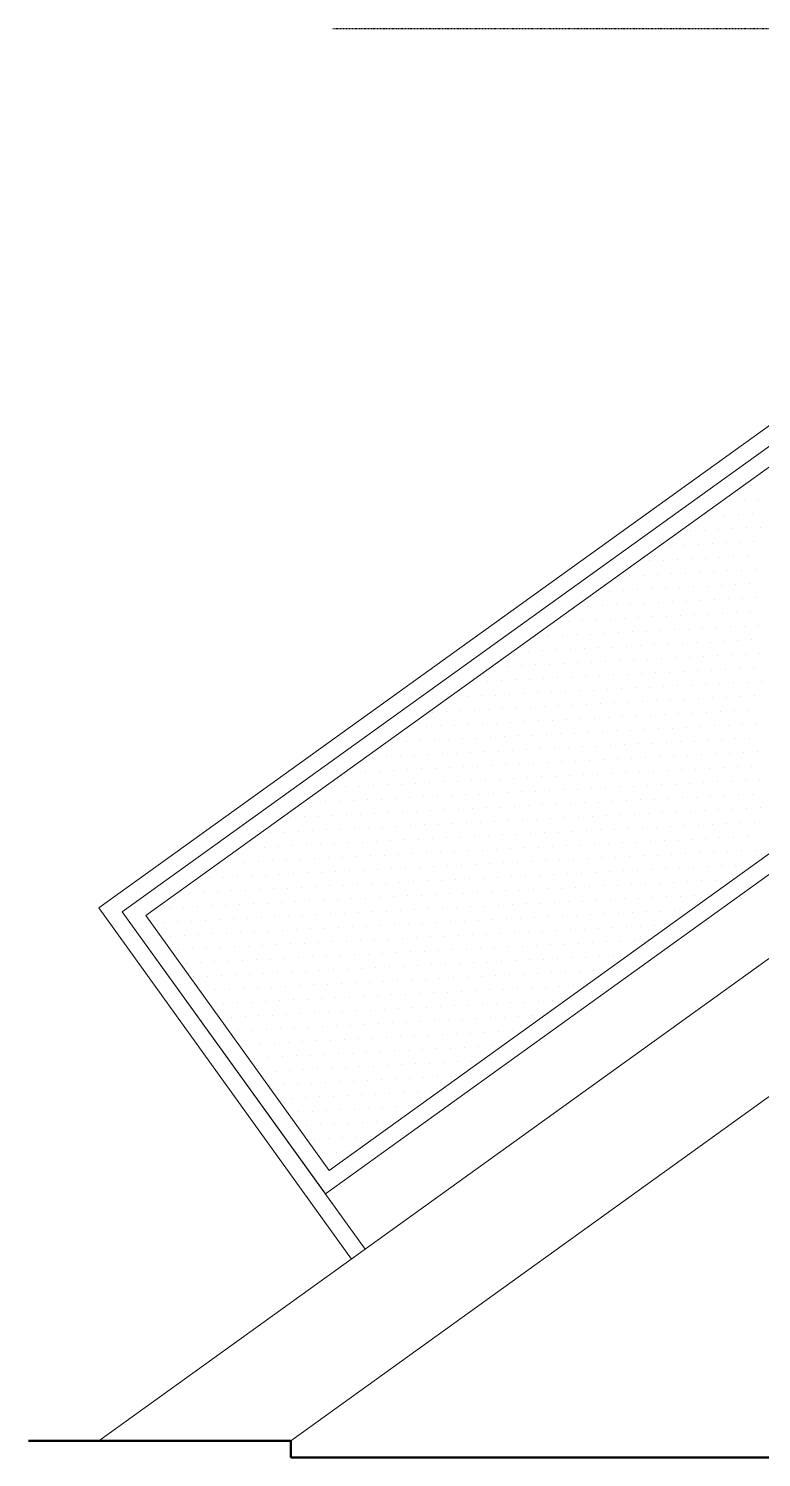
# Model space of a CAD drawing. Header units: centimetres. Extents: x -1487 to 7635, y -1892 to 2688.
# Drawn here: x 3900.7 to 4031.5, y 752 to 1006.9 of the extents above; entities that cross this region are included whole.
import ezdxf

# ---------------------------------------------------------------- set-up
doc = ezdxf.new("R2010")
doc.units = ezdxf.units.CM
doc.linetypes.add('ACAD_ISO10W100', pattern=[18, 12, -3, 0, -3])
for name, color, linetype, lineweight in [('AA - pareti sezionate', 7, 'Continuous', 50), ('AA pareti non sezionate', 2, 'Continuous', 25), ('AA- arredo', 8, 'Continuous', 18)]:
    doc.layers.add(name, color=color, linetype=linetype, lineweight=lineweight)

msp = doc.modelspace()

# ---------------------------------------------------------------- linework, layer by layer
at = {"layer": 'AA - pareti sezionate'}
for p, q in [((3947.489, 754.9256), (3900.7228, 754.9256)), ((3947.489, 754.9256), (3947.489, 751.9925)), ((3947.489, 751.9925), (4263.2603, 751.9925))]:
    msp.add_line(p, q, dxfattribs=at)
at = {"layer": 'AA pareti non sezionate', "linetype": 'ACAD_ISO10W100', "ltscale": 0.0009}
msp.add_line((3954.989, 1006.9256), (5170.7227, 1006.9256), dxfattribs=at)
at = {"layer": 'AA- arredo'}
for p, q in [((4263.2603, 1006.9256), (3913.2603, 754.9256)), ((4131.2623, 1006.9256), (3913.2603, 850.0278)), ((4136.398, 1006.9256), (3917.4477, 849.3453)), ((4263.2603, 982.2809), (3947.489, 754.9256)), ((4057.3349, 950.0232), (3917.4477, 849.3453)), ((4056.6524, 945.8358), (3921.6351, 848.6628)), ((3954.3474, 803.2106), (4089.3647, 900.3836)), ((3953.6649, 799.0232), (4093.5521, 899.7011)), ((3913.2603, 850.0278), (3958.347, 787.3819)), ((3917.4477, 849.3453), (3953.6649, 799.0232)), ((3917.4477, 849.3453), (3960.7819, 789.1344)), ((3921.6351, 848.6628), (3954.3474, 803.2106))]:
    msp.add_line(p, q, dxfattribs=at)
at = {"layer": 'AA- arredo', "linetype": 'Continuous'}
for p, q in [((4029.63, 925.3859), (4029.63, 925.3859)), ((4031.0056, 922.9527), (4031.0056, 922.9527)), ((4026.0121, 922.6983), (4026.0121, 922.6983)), ((4028.5089, 922.8255), (4028.5089, 922.8255)), ((4029.8845, 920.3924), (4029.8845, 920.3924)), ((4022.3942, 920.0107), (4022.3942, 920.0107)), ((4024.891, 920.1379), (4024.891, 920.1379)), ((4027.3877, 920.2651), (4027.3877, 920.2651)), ((4028.7633, 917.832), (4028.7633, 917.832)), ((4031.2601, 917.9592), (4031.2601, 917.9592)), ((4018.7763, 917.3231), (4018.7763, 917.3231)), ((4021.273, 917.4503), (4021.273, 917.4503)), ((4023.7698, 917.5775), (4023.7698, 917.5775)), ((4026.2666, 917.7048), (4026.2666, 917.7048)), ((4027.6422, 915.2716), (4027.6422, 915.2716)), ((4030.1389, 915.3988), (4030.1389, 915.3988)), ((4015.1583, 914.6355), (4015.1583, 914.6355)), ((4017.6551, 914.7627), (4017.6551, 914.7627)), ((4020.1519, 914.8899), (4020.1519, 914.8899)), ((4022.6486, 915.0172), (4022.6486, 915.0172)), ((4025.1454, 915.1444), (4025.1454, 915.1444)), ((4026.521, 912.7112), (4026.521, 912.7112)), ((4029.0178, 912.8385), (4029.0178, 912.8385)), ((4011.5404, 911.9479), (4011.5404, 911.9479)), ((4014.0372, 912.0751), (4014.0372, 912.0751)), ((4016.5339, 912.2024), (4016.5339, 912.2024)), ((4019.0307, 912.3296), (4019.0307, 912.3296)), ((4021.5275, 912.4568), (4021.5275, 912.4568)), ((4024.0242, 912.584), (4024.0242, 912.584)), ((4025.3998, 910.1509), (4025.3998, 910.1509)), ((4027.8966, 910.2781), (4027.8966, 910.2781)), ((4030.3934, 910.4053), (4030.3934, 910.4053)), ((4007.9225, 909.2603), (4007.9225, 909.2603)), ((4010.4193, 909.3875), (4010.4193, 909.3875)), ((4012.916, 909.5148), (4012.916, 909.5148)), ((4015.4128, 909.642), (4015.4128, 909.642)), ((4017.9096, 909.7692), (4017.9096, 909.7692)), ((4020.4063, 909.8964), (4020.4063, 909.8964)), ((4022.9031, 910.0236), (4022.9031, 910.0236)), ((4024.2787, 907.5905), (4024.2787, 907.5905)), ((4026.7754, 907.7177), (4026.7754, 907.7177)), ((4029.2722, 907.8449), (4029.2722, 907.8449)), ((4004.3046, 906.5727), (4004.3046, 906.5727)), ((4006.8013, 906.7), (4006.8013, 906.7)), ((4009.2981, 906.8272), (4009.2981, 906.8272)), ((4011.7949, 906.9544), (4011.7949, 906.9544)), ((4014.2916, 907.0816), (4014.2916, 907.0816)), ((4016.7884, 907.2088), (4016.7884, 907.2088)), ((4019.2852, 907.3361), (4019.2852, 907.3361)), ((4021.7819, 907.4633), (4021.7819, 907.4633)), ((4023.1575, 905.0301), (4023.1575, 905.0301)), ((4025.6543, 905.1573), (4025.6543, 905.1573)), ((4028.151, 905.2846), (4028.151, 905.2846)), ((4030.6478, 905.4118), (4030.6478, 905.4118)), ((3998.1899, 903.7579), (3998.1899, 903.7579)), ((4000.6867, 903.8851), (4000.6867, 903.8851)), ((4003.1834, 904.0124), (4003.1834, 904.0124)), ((4005.6802, 904.1396), (4005.6802, 904.1396)), ((4008.1769, 904.2668), (4008.1769, 904.2668)), ((4010.6737, 904.394), (4010.6737, 904.394)), ((4013.1705, 904.5212), (4013.1705, 904.5212)), ((4015.6672, 904.6485), (4015.6672, 904.6485)), ((4018.164, 904.7757), (4018.164, 904.7757)), ((4020.6608, 904.9029), (4020.6608, 904.9029)), ((4022.0364, 902.4698), (4022.0364, 902.4698)), ((4024.5331, 902.597), (4024.5331, 902.597)), ((4027.0299, 902.7242), (4027.0299, 902.7242)), ((4029.5266, 902.8514), (4029.5266, 902.8514)), ((3994.572, 901.0703), (3994.572, 901.0703)), ((3997.0687, 901.1975), (3997.0687, 901.1975)), ((3999.5655, 901.3248), (3999.5655, 901.3248)), ((4002.0623, 901.452), (4002.0623, 901.452)), ((4004.559, 901.5792), (4004.559, 901.5792)), ((4007.0558, 901.7064), (4007.0558, 901.7064)), ((4009.5525, 901.8336), (4009.5525, 901.8336)), ((4012.0493, 901.9609), (4012.0493, 901.9609)), ((4014.5461, 902.0881), (4014.5461, 902.0881)), ((4017.0428, 902.2153), (4017.0428, 902.2153)), ((4019.5396, 902.3425), (4019.5396, 902.3425)), ((4023.412, 900.0366), (4023.412, 900.0366)), ((4025.9087, 900.1638), (4025.9087, 900.1638)), ((4028.4055, 900.291), (4028.4055, 900.291)), ((4030.9022, 900.4183), (4030.9022, 900.4183)), ((3990.9541, 898.3827), (3990.9541, 898.3827)), ((3993.4508, 898.51), (3993.4508, 898.51)), ((3995.9476, 898.6372), (3995.9476, 898.6372)), ((3998.4443, 898.7644), (3998.4443, 898.7644)), ((4000.9411, 898.8916), (4000.9411, 898.8916)), ((4003.4379, 899.0188), (4003.4379, 899.0188)), ((4005.9346, 899.1461), (4005.9346, 899.1461)), ((4008.4314, 899.2733), (4008.4314, 899.2733)), ((4010.9282, 899.4005), (4010.9282, 899.4005)), ((4013.4249, 899.5277), (4013.4249, 899.5277)), ((4015.9217, 899.6549), (4015.9217, 899.6549)), ((4018.4184, 899.7822), (4018.4184, 899.7822)), ((4020.9152, 899.9094), (4020.9152, 899.9094)), ((4022.2908, 897.4762), (4022.2908, 897.4762)), ((4024.7876, 897.6035), (4024.7876, 897.6035)), ((4027.2843, 897.7307), (4027.2843, 897.7307)), ((4029.7811, 897.8579), (4029.7811, 897.8579)), ((3987.3361, 895.6951), (3987.3361, 895.6951)), ((3989.8329, 895.8224), (3989.8329, 895.8224)), ((3992.3297, 895.9496), (3992.3297, 895.9496)), ((3994.8264, 896.0768), (3994.8264, 896.0768)), ((3997.3232, 896.204), (3997.3232, 896.204)), ((3999.8199, 896.3312), (3999.8199, 896.3312)), ((4002.3167, 896.4585), (4002.3167, 896.4585)), ((4004.8135, 896.5857), (4004.8135, 896.5857)), ((4007.3102, 896.7129), (4007.3102, 896.7129)), ((4009.807, 896.8401), (4009.807, 896.8401)), ((4012.3038, 896.9673), (4012.3038, 896.9673)), ((4014.8005, 897.0946), (4014.8005, 897.0946)), ((4017.2973, 897.2218), (4017.2973, 897.2218)), ((4019.794, 897.349), (4019.794, 897.349)), ((4021.1696, 894.9159), (4021.1696, 894.9159)), ((4023.6664, 895.0431), (4023.6664, 895.0431)), ((4026.1632, 895.1703), (4026.1632, 895.1703)), ((4028.6599, 895.2975), (4028.6599, 895.2975)), ((4031.1567, 895.4247), (4031.1567, 895.4247)), ((3983.7182, 893.0076), (3983.7182, 893.0076)), ((3986.215, 893.1348), (3986.215, 893.1348)), ((3988.7117, 893.262), (3988.7117, 893.262)), ((3991.2085, 893.3892), (3991.2085, 893.3892)), ((3993.7053, 893.5164), (3993.7053, 893.5164)), ((3996.202, 893.6437), (3996.202, 893.6437)), ((3998.6988, 893.7709), (3998.6988, 893.7709)), ((4001.1955, 893.8981), (4001.1955, 893.8981)), ((4003.6923, 894.0253), (4003.6923, 894.0253)), ((4006.1891, 894.1525), (4006.1891, 894.1525)), ((4008.6858, 894.2798), (4008.6858, 894.2798)), ((4011.1826, 894.407), (4011.1826, 894.407)), ((4013.6794, 894.5342), (4013.6794, 894.5342)), ((4016.1761, 894.6614), (4016.1761, 894.6614)), ((4018.6729, 894.7886), (4018.6729, 894.7886)), ((4020.0485, 892.3555), (4020.0485, 892.3555)), ((4022.5452, 892.4827), (4022.5452, 892.4827)), ((4025.042, 892.6099), (4025.042, 892.6099)), ((4027.5388, 892.7372), (4027.5388, 892.7372)), ((4030.0355, 892.8644), (4030.0355, 892.8644)), ((3980.1003, 890.32), (3980.1003, 890.32)), ((3982.5971, 890.4472), (3982.5971, 890.4472)), ((3985.0938, 890.5744), (3985.0938, 890.5744)), ((3987.5906, 890.7016), (3987.5906, 890.7016)), ((3990.0873, 890.8288), (3990.0873, 890.8288)), ((3992.5841, 890.9561), (3992.5841, 890.9561)), ((3995.0809, 891.0833), (3995.0809, 891.0833)), ((3997.5776, 891.2105), (3997.5776, 891.2105)), ((4000.0744, 891.3377), (4000.0744, 891.3377)), ((4002.5711, 891.4649), (4002.5711, 891.4649)), ((4005.0679, 891.5922), (4005.0679, 891.5922)), ((4007.5647, 891.7194), (4007.5647, 891.7194)), ((4010.0614, 891.8466), (4010.0614, 891.8466)), ((4012.5582, 891.9738), (4012.5582, 891.9738)), ((4015.055, 892.101), (4015.055, 892.101)), ((4017.5517, 892.2283), (4017.5517, 892.2283)), ((4018.9273, 889.7951), (4018.9273, 889.7951)), ((4021.4241, 889.9223), (4021.4241, 889.9223)), ((4023.9208, 890.0496), (4023.9208, 890.0496)), ((4026.4176, 890.1768), (4026.4176, 890.1768)), ((4028.9144, 890.304), (4028.9144, 890.304)), ((4031.4111, 890.4312), (4031.4111, 890.4312)), ((3976.4824, 887.6324), (3976.4824, 887.6324)), ((3978.9791, 887.7596), (3978.9791, 887.7596)), ((3981.4759, 887.8868), (3981.4759, 887.8868)), ((3983.9727, 888.014), (3983.9727, 888.014)), ((3986.4694, 888.1412), (3986.4694, 888.1412)), ((3988.9662, 888.2685), (3988.9662, 888.2685)), ((3991.4629, 888.3957), (3991.4629, 888.3957)), ((3993.9597, 888.5229), (3993.9597, 888.5229)), ((3996.4565, 888.6501), (3996.4565, 888.6501)), ((3998.9532, 888.7774), (3998.9532, 888.7774)), ((4001.45, 888.9046), (4001.45, 888.9046)), ((4003.9468, 889.0318), (4003.9468, 889.0318)), ((4006.4435, 889.159), (4006.4435, 889.159)), ((4008.9403, 889.2862), (4008.9403, 889.2862)), ((4011.437, 889.4135), (4011.437, 889.4135)), ((4013.9338, 889.5407), (4013.9338, 889.5407)), ((4016.4306, 889.6679), (4016.4306, 889.6679)), ((4017.8062, 887.2347), (4017.8062, 887.2347)), ((4020.3029, 887.362), (4020.3029, 887.362)), ((4022.7997, 887.4892), (4022.7997, 887.4892)), ((4025.2964, 887.6164), (4025.2964, 887.6164)), ((4027.7932, 887.7436), (4027.7932, 887.7436)), ((4030.29, 887.8708), (4030.29, 887.8708)), ((3972.8645, 884.9448), (3972.8645, 884.9448)), ((3975.3612, 885.072), (3975.3612, 885.072)), ((3977.858, 885.1992), (3977.858, 885.1992)), ((3980.3547, 885.3264), (3980.3547, 885.3264)), ((3982.8515, 885.4537), (3982.8515, 885.4537)), ((3985.3483, 885.5809), (3985.3483, 885.5809)), ((3987.845, 885.7081), (3987.845, 885.7081)), ((3990.3418, 885.8353), (3990.3418, 885.8353)), ((3992.8385, 885.9625), (3992.8385, 885.9625)), ((3995.3353, 886.0898), (3995.3353, 886.0898)), ((3997.8321, 886.217), (3997.8321, 886.217)), ((4000.3288, 886.3442), (4000.3288, 886.3442)), ((4002.8256, 886.4714), (4002.8256, 886.4714)), ((4005.3224, 886.5986), (4005.3224, 886.5986)), ((4007.8191, 886.7259), (4007.8191, 886.7259)), ((4010.3159, 886.8531), (4010.3159, 886.8531)), ((4012.8126, 886.9803), (4012.8126, 886.9803)), ((4015.3094, 887.1075), (4015.3094, 887.1075)), ((4016.685, 884.6744), (4016.685, 884.6744)), ((4019.1818, 884.8016), (4019.1818, 884.8016)), ((4021.6785, 884.9288), (4021.6785, 884.9288)), ((4024.1753, 885.056), (4024.1753, 885.056)), ((4026.672, 885.1833), (4026.672, 885.1833)), ((4029.1688, 885.3105), (4029.1688, 885.3105)), ((3969.2465, 882.2572), (3969.2465, 882.2572)), ((3971.7433, 882.3844), (3971.7433, 882.3844)), ((3974.2401, 882.5116), (3974.2401, 882.5116)), ((3976.7368, 882.6388), (3976.7368, 882.6388)), ((3979.2336, 882.7661), (3979.2336, 882.7661)), ((3981.7303, 882.8933), (3981.7303, 882.8933)), ((3984.2271, 883.0205), (3984.2271, 883.0205)), ((3986.7239, 883.1477), (3986.7239, 883.1477)), ((3989.2206, 883.2749), (3989.2206, 883.2749)), ((3991.7174, 883.4022), (3991.7174, 883.4022)), ((3994.2141, 883.5294), (3994.2141, 883.5294)), ((3996.7109, 883.6566), (3996.7109, 883.6566)), ((3999.2077, 883.7838), (3999.2077, 883.7838)), ((4001.7044, 883.9111), (4001.7044, 883.9111)), ((4004.2012, 884.0383), (4004.2012, 884.0383)), ((4006.698, 884.1655), (4006.698, 884.1655)), ((4009.1947, 884.2927), (4009.1947, 884.2927)), ((4011.6915, 884.4199), (4011.6915, 884.4199)), ((4014.1882, 884.5472), (4014.1882, 884.5472)), ((4015.5638, 882.114), (4015.5638, 882.114)), ((4018.0606, 882.2412), (4018.0606, 882.2412)), ((4020.5574, 882.3684), (4020.5574, 882.3684)), ((4023.0541, 882.4957), (4023.0541, 882.4957)), ((4025.5509, 882.6229), (4025.5509, 882.6229)), ((4028.0476, 882.7501), (4028.0476, 882.7501)), ((4030.5444, 882.8773), (4030.5444, 882.8773)), ((3965.6286, 879.5696), (3965.6286, 879.5696)), ((3968.1254, 879.6968), (3968.1254, 879.6968)), ((3970.6221, 879.824), (3970.6221, 879.824)), ((3973.1189, 879.9513), (3973.1189, 879.9513)), ((3975.6157, 880.0785), (3975.6157, 880.0785)), ((3978.1124, 880.2057), (3978.1124, 880.2057)), ((3980.6092, 880.3329), (3980.6092, 880.3329)), ((3983.1059, 880.4601), (3983.1059, 880.4601)), ((3985.6027, 880.5874), (3985.6027, 880.5874)), ((3988.0995, 880.7146), (3988.0995, 880.7146)), ((3990.5962, 880.8418), (3990.5962, 880.8418)), ((3993.093, 880.969), (3993.093, 880.969)), ((3995.5897, 881.0962), (3995.5897, 881.0962)), ((3998.0865, 881.2235), (3998.0865, 881.2235)), ((4000.5833, 881.3507), (4000.5833, 881.3507)), ((4003.08, 881.4779), (4003.08, 881.4779)), ((4005.5768, 881.6051), (4005.5768, 881.6051)), ((4008.0736, 881.7323), (4008.0736, 881.7323)), ((4010.5703, 881.8596), (4010.5703, 881.8596)), ((4013.0671, 881.9868), (4013.0671, 881.9868)), ((4014.4427, 879.5536), (4014.4427, 879.5536)), ((4016.9394, 879.6809), (4016.9394, 879.6809)), ((4019.4362, 879.8081), (4019.4362, 879.8081)), ((4021.933, 879.9353), (4021.933, 879.9353)), ((4024.4297, 880.0625), (4024.4297, 880.0625)), ((4026.9265, 880.1897), (4026.9265, 880.1897)), ((4029.4232, 880.317), (4029.4232, 880.317)), ((3964.5075, 877.0092), (3964.5075, 877.0092)), ((3967.0042, 877.1364), (3967.0042, 877.1364)), ((3969.501, 877.2637), (3969.501, 877.2637)), ((3971.9977, 877.3909), (3971.9977, 877.3909)), ((3974.4945, 877.5181), (3974.4945, 877.5181)), ((3976.9913, 877.6453), (3976.9913, 877.6453)), ((3979.488, 877.7725), (3979.488, 877.7725)), ((3981.9848, 877.8998), (3981.9848, 877.8998)), ((3984.4815, 878.027), (3984.4815, 878.027)), ((3986.9783, 878.1542), (3986.9783, 878.1542)), ((3989.4751, 878.2814), (3989.4751, 878.2814)), ((3991.9718, 878.4086), (3991.9718, 878.4086)), ((3994.4686, 878.5359), (3994.4686, 878.5359)), ((3996.9654, 878.6631), (3996.9654, 878.6631)), ((3999.4621, 878.7903), (3999.4621, 878.7903)), ((4001.9589, 878.9175), (4001.9589, 878.9175)), ((4004.4556, 879.0448), (4004.4556, 879.0448)), ((4006.9524, 879.172), (4006.9524, 879.172)), ((4009.4492, 879.2992), (4009.4492, 879.2992)), ((4011.9459, 879.4264), (4011.9459, 879.4264)), ((4013.3215, 876.9933), (4013.3215, 876.9933)), ((4015.8183, 877.1205), (4015.8183, 877.1205)), ((4018.315, 877.2477), (4018.315, 877.2477)), ((4020.8118, 877.3749), (4020.8118, 877.3749)), ((4023.3086, 877.5021), (4023.3086, 877.5021)), ((4025.8053, 877.6294), (4025.8053, 877.6294)), ((4028.3021, 877.7566), (4028.3021, 877.7566)), ((4030.7988, 877.8838), (4030.7988, 877.8838)), ((3962.0107, 876.882), (3962.0107, 876.882)), ((3963.3863, 874.4488), (3963.3863, 874.4488)), ((3965.8831, 874.5761), (3965.8831, 874.5761)), ((3968.3798, 874.7033), (3968.3798, 874.7033)), ((3970.8766, 874.8305), (3970.8766, 874.8305)), ((3973.3733, 874.9577), (3973.3733, 874.9577)), ((3975.8701, 875.085), (3975.8701, 875.085)), ((3978.3669, 875.2122), (3978.3669, 875.2122)), ((3980.8636, 875.3394), (3980.8636, 875.3394)), ((3983.3604, 875.4666), (3983.3604, 875.4666)), ((3985.8571, 875.5938), (3985.8571, 875.5938)), ((3988.3539, 875.7211), (3988.3539, 875.7211)), ((3990.8507, 875.8483), (3990.8507, 875.8483)), ((3993.3474, 875.9755), (3993.3474, 875.9755)), ((3995.8442, 876.1027), (3995.8442, 876.1027)), ((3998.341, 876.2299), (3998.341, 876.2299)), ((4000.8377, 876.3572), (4000.8377, 876.3572)), ((4003.3345, 876.4844), (4003.3345, 876.4844)), ((4005.8312, 876.6116), (4005.8312, 876.6116)), ((4008.328, 876.7388), (4008.328, 876.7388)), ((4010.8248, 876.866), (4010.8248, 876.866)), ((4012.2004, 874.4329), (4012.2004, 874.4329)), ((4014.6971, 874.5601), (4014.6971, 874.5601)), ((4017.1939, 874.6873), (4017.1939, 874.6873)), ((4019.6906, 874.8146), (4019.6906, 874.8146)), ((4022.1874, 874.9418), (4022.1874, 874.9418)), ((4024.6842, 875.069), (4024.6842, 875.069)), ((4027.1809, 875.1962), (4027.1809, 875.1962)), ((4029.6777, 875.3234), (4029.6777, 875.3234)), ((3958.3928, 874.1944), (3958.3928, 874.1944)), ((3960.8895, 874.3216), (3960.8895, 874.3216)), ((3962.2651, 871.8885), (3962.2651, 871.8885)), ((3964.7619, 872.0157), (3964.7619, 872.0157)), ((3967.2587, 872.1429), (3967.2587, 872.1429)), ((3969.7554, 872.2701), (3969.7554, 872.2701)), ((3972.2522, 872.3974), (3972.2522, 872.3974)), ((3974.7489, 872.5246), (3974.7489, 872.5246)), ((3977.2457, 872.6518), (3977.2457, 872.6518)), ((3979.7425, 872.779), (3979.7425, 872.779)), ((3982.2392, 872.9062), (3982.2392, 872.9062)), ((3984.736, 873.0335), (3984.736, 873.0335)), ((3987.2327, 873.1607), (3987.2327, 873.1607)), ((3989.7295, 873.2879), (3989.7295, 873.2879)), ((3992.2263, 873.4151), (3992.2263, 873.4151)), ((3994.723, 873.5423), (3994.723, 873.5423)), ((3997.2198, 873.6696), (3997.2198, 873.6696)), ((3999.7166, 873.7968), (3999.7166, 873.7968)), ((4002.2133, 873.924), (4002.2133, 873.924)), ((4004.7101, 874.0512), (4004.7101, 874.0512)), ((4007.2068, 874.1784), (4007.2068, 874.1784)), ((4009.7036, 874.3057), (4009.7036, 874.3057)), ((4011.0792, 871.8725), (4011.0792, 871.8725)), ((4013.576, 871.9997), (4013.576, 871.9997)), ((4016.0727, 872.127), (4016.0727, 872.127)), ((4018.5695, 872.2542), (4018.5695, 872.2542)), ((4021.0662, 872.3814), (4021.0662, 872.3814)), ((4023.563, 872.5086), (4023.563, 872.5086)), ((4026.0598, 872.6358), (4026.0598, 872.6358)), ((4028.5565, 872.7631), (4028.5565, 872.7631)), ((4031.0533, 872.8903), (4031.0533, 872.8903)), ((3954.7749, 871.5068), (3954.7749, 871.5068)), ((3957.2716, 871.634), (3957.2716, 871.634)), ((3959.7684, 871.7613), (3959.7684, 871.7613)), ((3961.144, 869.3281), (3961.144, 869.3281)), ((3963.6407, 869.4553), (3963.6407, 869.4553)), ((3966.1375, 869.5825), (3966.1375, 869.5825)), ((3968.6343, 869.7098), (3968.6343, 869.7098)), ((3971.131, 869.837), (3971.131, 869.837)), ((3973.6278, 869.9642), (3973.6278, 869.9642)), ((3976.1245, 870.0914), (3976.1245, 870.0914)), ((3978.6213, 870.2187), (3978.6213, 870.2187)), ((3981.1181, 870.3459), (3981.1181, 870.3459)), ((3983.6148, 870.4731), (3983.6148, 870.4731)), ((3986.1116, 870.6003), (3986.1116, 870.6003)), ((3988.6083, 870.7275), (3988.6083, 870.7275)), ((3991.1051, 870.8548), (3991.1051, 870.8548)), ((3993.6019, 870.982), (3993.6019, 870.982)), ((3996.0986, 871.1092), (3996.0986, 871.1092)), ((3998.5954, 871.2364), (3998.5954, 871.2364)), ((4001.0922, 871.3636), (4001.0922, 871.3636)), ((4003.5889, 871.4909), (4003.5889, 871.4909)), ((4006.0857, 871.6181), (4006.0857, 871.6181)), ((4008.5824, 871.7453), (4008.5824, 871.7453)), ((4012.4548, 869.4394), (4012.4548, 869.4394)), ((4014.9516, 869.5666), (4014.9516, 869.5666)), ((4017.4483, 869.6938), (4017.4483, 869.6938)), ((4019.9451, 869.821), (4019.9451, 869.821)), ((4022.4418, 869.9483), (4022.4418, 869.9483)), ((4024.9386, 870.0755), (4024.9386, 870.0755)), ((4027.4354, 870.2027), (4027.4354, 870.2027)), ((4029.9321, 870.3299), (4029.9321, 870.3299)), ((3951.1569, 868.8192), (3951.1569, 868.8192)), ((3953.6537, 868.9464), (3953.6537, 868.9464)), ((3956.1505, 869.0737), (3956.1505, 869.0737)), ((3958.6472, 869.2009), (3958.6472, 869.2009)), ((3962.5196, 866.895), (3962.5196, 866.895)), ((3965.0163, 867.0222), (3965.0163, 867.0222)), ((3967.5131, 867.1494), (3967.5131, 867.1494)), ((3970.0099, 867.2766), (3970.0099, 867.2766)), ((3972.5066, 867.4038), (3972.5066, 867.4038)), ((3975.0034, 867.5311), (3975.0034, 867.5311)), ((3977.5001, 867.6583), (3977.5001, 867.6583)), ((3979.9969, 867.7855), (3979.9969, 867.7855)), ((3982.4937, 867.9127), (3982.4937, 867.9127)), ((3984.9904, 868.0399), (3984.9904, 868.0399)), ((3987.4872, 868.1672), (3987.4872, 868.1672)), ((3989.984, 868.2944), (3989.984, 868.2944)), ((3992.4807, 868.4216), (3992.4807, 868.4216)), ((3994.9775, 868.5488), (3994.9775, 868.5488)), ((3997.4742, 868.676), (3997.4742, 868.676)), ((3999.971, 868.8033), (3999.971, 868.8033)), ((4002.4678, 868.9305), (4002.4678, 868.9305)), ((4004.9645, 869.0577), (4004.9645, 869.0577)), ((4007.4613, 869.1849), (4007.4613, 869.1849)), ((4009.958, 869.3121), (4009.958, 869.3121)), ((4011.3336, 866.879), (4011.3336, 866.879)), ((4013.8304, 867.0062), (4013.8304, 867.0062)), ((4016.3272, 867.1334), (4016.3272, 867.1334)), ((4018.8239, 867.2607), (4018.8239, 867.2607)), ((4021.3207, 867.3879), (4021.3207, 867.3879)), ((4023.8174, 867.5151), (4023.8174, 867.5151)), ((4026.3142, 867.6423), (4026.3142, 867.6423)), ((4028.811, 867.7695), (4028.811, 867.7695)), ((4031.3077, 867.8968), (4031.3077, 867.8968)), ((3947.539, 866.1316), (3947.539, 866.1316)), ((3950.0358, 866.2589), (3950.0358, 866.2589)), ((3952.5325, 866.3861), (3952.5325, 866.3861)), ((3955.0293, 866.5133), (3955.0293, 866.5133)), ((3957.5261, 866.6405), (3957.5261, 866.6405)), ((3960.0228, 866.7677), (3960.0228, 866.7677)), ((3961.3984, 864.3346), (3961.3984, 864.3346)), ((3963.8952, 864.4618), (3963.8952, 864.4618)), ((3966.3919, 864.589), (3966.3919, 864.589)), ((3968.8887, 864.7162), (3968.8887, 864.7162)), ((3971.3855, 864.8435), (3971.3855, 864.8435)), ((3973.8822, 864.9707), (3973.8822, 864.9707)), ((3976.379, 865.0979), (3976.379, 865.0979)), ((3978.8757, 865.2251), (3978.8757, 865.2251)), ((3981.3725, 865.3523), (3981.3725, 865.3523)), ((3983.8693, 865.4796), (3983.8693, 865.4796)), ((3986.366, 865.6068), (3986.366, 865.6068)), ((3988.8628, 865.734), (3988.8628, 865.734)), ((3991.3596, 865.8612), (3991.3596, 865.8612)), ((3993.8563, 865.9885), (3993.8563, 865.9885)), ((3996.3531, 866.1157), (3996.3531, 866.1157)), ((3998.8498, 866.2429), (3998.8498, 866.2429)), ((4001.3466, 866.3701), (4001.3466, 866.3701)), ((4003.8434, 866.4973), (4003.8434, 866.4973)), ((4006.3401, 866.6246), (4006.3401, 866.6246)), ((4008.8369, 866.7518), (4008.8369, 866.7518)), ((4010.2125, 864.3186), (4010.2125, 864.3186)), ((4012.7092, 864.4458), (4012.7092, 864.4458)), ((4015.206, 864.5731), (4015.206, 864.5731)), ((4017.7028, 864.7003), (4017.7028, 864.7003)), ((4020.1995, 864.8275), (4020.1995, 864.8275)), ((4022.6963, 864.9547), (4022.6963, 864.9547)), ((4025.193, 865.082), (4025.193, 865.082)), ((4027.6898, 865.2092), (4027.6898, 865.2092)), ((4030.1866, 865.3364), (4030.1866, 865.3364)), ((3943.9211, 863.444), (3943.9211, 863.444)), ((3946.4179, 863.5713), (3946.4179, 863.5713)), ((3948.9146, 863.6985), (3948.9146, 863.6985)), ((3951.4114, 863.8257), (3951.4114, 863.8257)), ((3953.9081, 863.9529), (3953.9081, 863.9529)), ((3956.4049, 864.0801), (3956.4049, 864.0801)), ((3958.9017, 864.2074), (3958.9017, 864.2074)), ((3960.2773, 861.7742), (3960.2773, 861.7742)), ((3962.774, 861.9014), (3962.774, 861.9014)), ((3965.2708, 862.0287), (3965.2708, 862.0287)), ((3967.7675, 862.1559), (3967.7675, 862.1559)), ((3970.2643, 862.2831), (3970.2643, 862.2831)), ((3972.7611, 862.4103), (3972.7611, 862.4103)), ((3975.2578, 862.5375), (3975.2578, 862.5375)), ((3977.7546, 862.6648), (3977.7546, 862.6648)), ((3980.2513, 862.792), (3980.2513, 862.792)), ((3982.7481, 862.9192), (3982.7481, 862.9192)), ((3985.2449, 863.0464), (3985.2449, 863.0464)), ((3987.7416, 863.1736), (3987.7416, 863.1736)), ((3990.2384, 863.3009), (3990.2384, 863.3009)), ((3992.7352, 863.4281), (3992.7352, 863.4281)), ((3995.2319, 863.5553), (3995.2319, 863.5553)), ((3997.7287, 863.6825), (3997.7287, 863.6825)), ((4000.2254, 863.8097), (4000.2254, 863.8097)), ((4002.7222, 863.937), (4002.7222, 863.937)), ((4005.219, 864.0642), (4005.219, 864.0642)), ((4007.7157, 864.1914), (4007.7157, 864.1914)), ((4009.0913, 861.7583), (4009.0913, 861.7583)), ((4011.5881, 861.8855), (4011.5881, 861.8855)), ((4014.0848, 862.0127), (4014.0848, 862.0127)), ((4016.5816, 862.1399), (4016.5816, 862.1399)), ((4019.0784, 862.2671), (4019.0784, 862.2671)), ((4021.5751, 862.3944), (4021.5751, 862.3944)), ((4024.0719, 862.5216), (4024.0719, 862.5216)), ((4026.5686, 862.6488), (4026.5686, 862.6488)), ((4029.0654, 862.776), (4029.0654, 862.776)), ((3940.3032, 860.7564), (3940.3032, 860.7564)), ((3942.7999, 860.8837), (3942.7999, 860.8837)), ((3945.2967, 861.0109), (3945.2967, 861.0109)), ((3947.7935, 861.1381), (3947.7935, 861.1381)), ((3950.2902, 861.2653), (3950.2902, 861.2653)), ((3952.787, 861.3926), (3952.787, 861.3926)), ((3955.2837, 861.5198), (3955.2837, 861.5198)), ((3957.7805, 861.647), (3957.7805, 861.647)), ((3959.1561, 859.2138), (3959.1561, 859.2138)), ((3961.6529, 859.3411), (3961.6529, 859.3411)), ((3964.1496, 859.4683), (3964.1496, 859.4683)), ((3966.6464, 859.5955), (3966.6464, 859.5955)), ((3969.1431, 859.7227), (3969.1431, 859.7227)), ((3971.6399, 859.8499), (3971.6399, 859.8499)), ((3974.1367, 859.9772), (3974.1367, 859.9772)), ((3976.6334, 860.1044), (3976.6334, 860.1044)), ((3979.1302, 860.2316), (3979.1302, 860.2316)), ((3981.6269, 860.3588), (3981.6269, 860.3588)), ((3984.1237, 860.486), (3984.1237, 860.486)), ((3986.6205, 860.6133), (3986.6205, 860.6133)), ((3989.1172, 860.7405), (3989.1172, 860.7405)), ((3991.614, 860.8677), (3991.614, 860.8677)), ((3994.1108, 860.9949), (3994.1108, 860.9949)), ((3996.6075, 861.1222), (3996.6075, 861.1222)), ((3999.1043, 861.2494), (3999.1043, 861.2494)), ((4001.601, 861.3766), (4001.601, 861.3766)), ((4004.0978, 861.5038), (4004.0978, 861.5038)), ((4006.5946, 861.631), (4006.5946, 861.631)), ((4007.9702, 859.1979), (4007.9702, 859.1979)), ((4010.4669, 859.3251), (4010.4669, 859.3251)), ((4012.9637, 859.4523), (4012.9637, 859.4523)), ((4015.4604, 859.5795), (4015.4604, 859.5795)), ((4017.9572, 859.7068), (4017.9572, 859.7068)), ((4020.454, 859.834), (4020.454, 859.834)), ((4022.9507, 859.9612), (4022.9507, 859.9612)), ((4025.4475, 860.0884), (4025.4475, 860.0884)), ((4027.9442, 860.2156), (4027.9442, 860.2156)), ((4030.441, 860.3429), (4030.441, 860.3429)), ((3936.6853, 858.0689), (3936.6853, 858.0689)), ((3939.182, 858.1961), (3939.182, 858.1961)), ((3941.6788, 858.3233), (3941.6788, 858.3233)), ((3944.1755, 858.4505), (3944.1755, 858.4505)), ((3946.6723, 858.5777), (3946.6723, 858.5777)), ((3949.1691, 858.705), (3949.1691, 858.705)), ((3951.6658, 858.8322), (3951.6658, 858.8322)), ((3954.1626, 858.9594), (3954.1626, 858.9594)), ((3956.6593, 859.0866), (3956.6593, 859.0866)), ((3958.0349, 856.6535), (3958.0349, 856.6535)), ((3960.5317, 856.7807), (3960.5317, 856.7807)), ((3963.0285, 856.9079), (3963.0285, 856.9079)), ((3965.5252, 857.0351), (3965.5252, 857.0351)), ((3968.022, 857.1624), (3968.022, 857.1624)), ((3970.5187, 857.2896), (3970.5187, 857.2896)), ((3973.0155, 857.4168), (3973.0155, 857.4168)), ((3975.5123, 857.544), (3975.5123, 857.544)), ((3978.009, 857.6712), (3978.009, 857.6712)), ((3980.5058, 857.7985), (3980.5058, 857.7985)), ((3983.0026, 857.9257), (3983.0026, 857.9257)), ((3985.4993, 858.0529), (3985.4993, 858.0529)), ((3987.9961, 858.1801), (3987.9961, 858.1801)), ((3990.4928, 858.3073), (3990.4928, 858.3073)), ((3992.9896, 858.4346), (3992.9896, 858.4346)), ((3995.4864, 858.5618), (3995.4864, 858.5618)), ((3997.9831, 858.689), (3997.9831, 858.689)), ((4000.4799, 858.8162), (4000.4799, 858.8162)), ((4002.9766, 858.9434), (4002.9766, 858.9434)), ((4005.4734, 859.0707), (4005.4734, 859.0707)), ((4006.849, 856.6375), (4006.849, 856.6375)), ((4009.3458, 856.7647), (4009.3458, 856.7647)), ((4011.8425, 856.892), (4011.8425, 856.892)), ((4014.3393, 857.0192), (4014.3393, 857.0192)), ((4016.836, 857.1464), (4016.836, 857.1464)), ((4019.3328, 857.2736), (4019.3328, 857.2736)), ((4021.8296, 857.4008), (4021.8296, 857.4008)), ((4024.3263, 857.5281), (4024.3263, 857.5281)), ((4026.8231, 857.6553), (4026.8231, 857.6553)), ((4029.3198, 857.7825), (4029.3198, 857.7825)), ((3933.0673, 855.3813), (3933.0673, 855.3813)), ((3935.5641, 855.5085), (3935.5641, 855.5085)), ((3938.0609, 855.6357), (3938.0609, 855.6357)), ((3940.5576, 855.7629), (3940.5576, 855.7629)), ((3943.0544, 855.8901), (3943.0544, 855.8901)), ((3945.5511, 856.0174), (3945.5511, 856.0174)), ((3948.0479, 856.1446), (3948.0479, 856.1446)), ((3950.5447, 856.2718), (3950.5447, 856.2718)), ((3953.0414, 856.399), (3953.0414, 856.399)), ((3955.5382, 856.5263), (3955.5382, 856.5263)), ((3956.9138, 854.0931), (3956.9138, 854.0931)), ((3959.4105, 854.2203), (3959.4105, 854.2203)), ((3961.9073, 854.3475), (3961.9073, 854.3475)), ((3964.4041, 854.4748), (3964.4041, 854.4748)), ((3966.9008, 854.602), (3966.9008, 854.602)), ((3969.3976, 854.7292), (3969.3976, 854.7292)), ((3971.8943, 854.8564), (3971.8943, 854.8564)), ((3974.3911, 854.9836), (3974.3911, 854.9836)), ((3976.8879, 855.1109), (3976.8879, 855.1109)), ((3979.3846, 855.2381), (3979.3846, 855.2381)), ((3981.8814, 855.3653), (3981.8814, 855.3653)), ((3984.3782, 855.4925), (3984.3782, 855.4925)), ((3986.8749, 855.6197), (3986.8749, 855.6197)), ((3989.3717, 855.747), (3989.3717, 855.747)), ((3991.8684, 855.8742), (3991.8684, 855.8742)), ((3994.3652, 856.0014), (3994.3652, 856.0014)), ((3996.862, 856.1286), (3996.862, 856.1286)), ((3999.3587, 856.2559), (3999.3587, 856.2559)), ((4001.8555, 856.3831), (4001.8555, 856.3831)), ((4004.3522, 856.5103), (4004.3522, 856.5103)), ((4005.7278, 854.0771), (4005.7278, 854.0771)), ((4008.2246, 854.2044), (4008.2246, 854.2044)), ((4010.7214, 854.3316), (4010.7214, 854.3316)), ((4013.2181, 854.4588), (4013.2181, 854.4588)), ((4015.7149, 854.586), (4015.7149, 854.586)), ((4018.2116, 854.7132), (4018.2116, 854.7132)), ((4020.7084, 854.8405), (4020.7084, 854.8405)), ((4023.2052, 854.9677), (4023.2052, 854.9677)), ((4025.7019, 855.0949), (4025.7019, 855.0949)), ((3929.4494, 852.6937), (3929.4494, 852.6937)), ((3931.9462, 852.8209), (3931.9462, 852.8209)), ((3934.4429, 852.9481), (3934.4429, 852.9481)), ((3936.9397, 853.0753), (3936.9397, 853.0753)), ((3939.4365, 853.2026), (3939.4365, 853.2026)), ((3941.9332, 853.3298), (3941.9332, 853.3298)), ((3944.43, 853.457), (3944.43, 853.457)), ((3946.9267, 853.5842), (3946.9267, 853.5842)), ((3949.4235, 853.7114), (3949.4235, 853.7114)), ((3951.9203, 853.8387), (3951.9203, 853.8387)), ((3954.417, 853.9659), (3954.417, 853.9659)), ((3955.7926, 851.5327), (3955.7926, 851.5327)), ((3958.2894, 851.6599), (3958.2894, 851.6599)), ((3960.7861, 851.7872), (3960.7861, 851.7872)), ((3963.2829, 851.9144), (3963.2829, 851.9144)), ((3965.7797, 852.0416), (3965.7797, 852.0416)), ((3968.2764, 852.1688), (3968.2764, 852.1688)), ((3970.7732, 852.2961), (3970.7732, 852.2961)), ((3973.2699, 852.4233), (3973.2699, 852.4233)), ((3975.7667, 852.5505), (3975.7667, 852.5505)), ((3978.2635, 852.6777), (3978.2635, 852.6777)), ((3980.7602, 852.8049), (3980.7602, 852.8049)), ((3983.257, 852.9322), (3983.257, 852.9322)), ((3985.7538, 853.0594), (3985.7538, 853.0594)), ((3988.2505, 853.1866), (3988.2505, 853.1866)), ((3990.7473, 853.3138), (3990.7473, 853.3138)), ((3993.244, 853.441), (3993.244, 853.441)), ((3995.7408, 853.5683), (3995.7408, 853.5683)), ((3998.2376, 853.6955), (3998.2376, 853.6955)), ((4000.7343, 853.8227), (4000.7343, 853.8227)), ((4003.2311, 853.9499), (4003.2311, 853.9499)), ((4004.6067, 851.5168), (4004.6067, 851.5168)), ((4007.1034, 851.644), (4007.1034, 851.644)), ((4009.6002, 851.7712), (4009.6002, 851.7712)), ((4012.097, 851.8984), (4012.097, 851.8984)), ((4014.5937, 852.0257), (4014.5937, 852.0257)), ((4017.0905, 852.1529), (4017.0905, 852.1529)), ((4019.5872, 852.2801), (4019.5872, 852.2801)), ((4022.084, 852.4073), (4022.084, 852.4073)), ((3923.3347, 849.8789), (3923.3347, 849.8789)), ((3925.8315, 850.0061), (3925.8315, 850.0061)), ((3928.3283, 850.1333), (3928.3283, 850.1333)), ((3930.825, 850.2605), (3930.825, 850.2605)), ((3933.3218, 850.3877), (3933.3218, 850.3877)), ((3935.8185, 850.515), (3935.8185, 850.515)), ((3938.3153, 850.6422), (3938.3153, 850.6422)), ((3940.8121, 850.7694), (3940.8121, 850.7694)), ((3943.3088, 850.8966), (3943.3088, 850.8966)), ((3945.8056, 851.0238), (3945.8056, 851.0238)), ((3948.3023, 851.1511), (3948.3023, 851.1511)), ((3950.7991, 851.2783), (3950.7991, 851.2783)), ((3953.2959, 851.4055), (3953.2959, 851.4055)), ((3954.6715, 848.9724), (3954.6715, 848.9724)), ((3957.1682, 849.0996), (3957.1682, 849.0996)), ((3959.665, 849.2268), (3959.665, 849.2268)), ((3962.1617, 849.354), (3962.1617, 849.354)), ((3964.6585, 849.4812), (3964.6585, 849.4812)), ((3967.1553, 849.6085), (3967.1553, 849.6085)), ((3969.652, 849.7357), (3969.652, 849.7357)), ((3972.1488, 849.8629), (3972.1488, 849.8629)), ((3974.6455, 849.9901), (3974.6455, 849.9901)), ((3977.1423, 850.1173), (3977.1423, 850.1173)), ((3979.6391, 850.2446), (3979.6391, 850.2446)), ((3982.1358, 850.3718), (3982.1358, 850.3718)), ((3984.6326, 850.499), (3984.6326, 850.499)), ((3987.1294, 850.6262), (3987.1294, 850.6262)), ((3989.6261, 850.7534), (3989.6261, 850.7534)), ((3992.1229, 850.8807), (3992.1229, 850.8807)), ((3994.6196, 851.0079), (3994.6196, 851.0079)), ((3997.1164, 851.1351), (3997.1164, 851.1351)), ((3999.6132, 851.2623), (3999.6132, 851.2623)), ((4002.1099, 851.3895), (4002.1099, 851.3895)), ((4003.4855, 848.9564), (4003.4855, 848.9564)), ((4005.9823, 849.0836), (4005.9823, 849.0836)), ((4008.479, 849.2108), (4008.479, 849.2108)), ((4010.9758, 849.3381), (4010.9758, 849.3381)), ((4013.4726, 849.4653), (4013.4726, 849.4653)), ((4015.9693, 849.5925), (4015.9693, 849.5925)), ((4018.4661, 849.7197), (4018.4661, 849.7197)), ((3924.7103, 847.4457), (3924.7103, 847.4457)), ((3927.2071, 847.5729), (3927.2071, 847.5729)), ((3929.7039, 847.7002), (3929.7039, 847.7002)), ((3932.2006, 847.8274), (3932.2006, 847.8274)), ((3934.6974, 847.9546), (3934.6974, 847.9546)), ((3937.1941, 848.0818), (3937.1941, 848.0818)), ((3939.6909, 848.209), (3939.6909, 848.209)), ((3942.1877, 848.3363), (3942.1877, 848.3363)), ((3944.6844, 848.4635), (3944.6844, 848.4635)), ((3947.1812, 848.5907), (3947.1812, 848.5907)), ((3949.6779, 848.7179), (3949.6779, 848.7179)), ((3952.1747, 848.8451), (3952.1747, 848.8451)), ((3953.5503, 846.412), (3953.5503, 846.412)), ((3956.0471, 846.5392), (3956.0471, 846.5392)), ((3958.5438, 846.6664), (3958.5438, 846.6664)), ((3961.0406, 846.7936), (3961.0406, 846.7936)), ((3963.5373, 846.9209), (3963.5373, 846.9209)), ((3966.0341, 847.0481), (3966.0341, 847.0481)), ((3968.5309, 847.1753), (3968.5309, 847.1753)), ((3971.0276, 847.3025), (3971.0276, 847.3025)), ((3973.5244, 847.4298), (3973.5244, 847.4298)), ((3976.0212, 847.557), (3976.0212, 847.557)), ((3978.5179, 847.6842), (3978.5179, 847.6842)), ((3981.0147, 847.8114), (3981.0147, 847.8114)), ((3983.5114, 847.9386), (3983.5114, 847.9386)), ((3986.0082, 848.0659), (3986.0082, 848.0659)), ((3988.505, 848.1931), (3988.505, 848.1931)), ((3991.0017, 848.3203), (3991.0017, 848.3203)), ((3993.4985, 848.4475), (3993.4985, 848.4475)), ((3995.9952, 848.5747), (3995.9952, 848.5747)), ((3998.492, 848.702), (3998.492, 848.702)), ((4000.9888, 848.8292), (4000.9888, 848.8292)), ((4002.3644, 846.396), (4002.3644, 846.396)), ((4004.8611, 846.5232), (4004.8611, 846.5232)), ((4007.3579, 846.6505), (4007.3579, 846.6505)), ((4009.8546, 846.7777), (4009.8546, 846.7777)), ((4012.3514, 846.9049), (4012.3514, 846.9049)), ((4014.8482, 847.0321), (4014.8482, 847.0321)), ((3926.0859, 845.0126), (3926.0859, 845.0126)), ((3928.5827, 845.1398), (3928.5827, 845.1398)), ((3931.0795, 845.267), (3931.0795, 845.267)), ((3933.5762, 845.3942), (3933.5762, 845.3942)), ((3936.073, 845.5214), (3936.073, 845.5214)), ((3938.5697, 845.6487), (3938.5697, 845.6487)), ((3941.0665, 845.7759), (3941.0665, 845.7759)), ((3943.5633, 845.9031), (3943.5633, 845.9031)), ((3946.06, 846.0303), (3946.06, 846.0303)), ((3948.5568, 846.1575), (3948.5568, 846.1575)), ((3951.0535, 846.2848), (3951.0535, 846.2848)), ((3952.4291, 843.8516), (3952.4291, 843.8516)), ((3954.9259, 843.9788), (3954.9259, 843.9788)), ((3957.4227, 844.1061), (3957.4227, 844.1061)), ((3959.9194, 844.2333), (3959.9194, 844.2333)), ((3962.4162, 844.3605), (3962.4162, 844.3605)), ((3964.9129, 844.4877), (3964.9129, 844.4877)), ((3967.4097, 844.6149), (3967.4097, 844.6149)), ((3969.9065, 844.7422), (3969.9065, 844.7422)), ((3972.4032, 844.8694), (3972.4032, 844.8694)), ((3974.9, 844.9966), (3974.9, 844.9966)), ((3977.3968, 845.1238), (3977.3968, 845.1238)), ((3979.8935, 845.251), (3979.8935, 845.251)), ((3982.3903, 845.3783), (3982.3903, 845.3783)), ((3984.887, 845.5055), (3984.887, 845.5055)), ((3987.3838, 845.6327), (3987.3838, 845.6327)), ((3989.8806, 845.7599), (3989.8806, 845.7599)), ((3992.3773, 845.8871), (3992.3773, 845.8871)), ((3994.8741, 846.0144), (3994.8741, 846.0144)), ((3997.3708, 846.1416), (3997.3708, 846.1416)), ((3999.8676, 846.2688), (3999.8676, 846.2688)), ((4001.2432, 843.8357), (4001.2432, 843.8357)), ((4003.74, 843.9629), (4003.74, 843.9629)), ((4006.2367, 844.0901), (4006.2367, 844.0901)), ((4008.7335, 844.2173), (4008.7335, 844.2173)), ((4011.2302, 844.3445), (4011.2302, 844.3445)), ((3927.4615, 842.5794), (3927.4615, 842.5794)), ((3929.9583, 842.7066), (3929.9583, 842.7066)), ((3932.4551, 842.8338), (3932.4551, 842.8338)), ((3934.9518, 842.9611), (3934.9518, 842.9611)), ((3937.4486, 843.0883), (3937.4486, 843.0883)), ((3939.9453, 843.2155), (3939.9453, 843.2155)), ((3942.4421, 843.3427), (3942.4421, 843.3427)), ((3944.9389, 843.47), (3944.9389, 843.47)), ((3947.4356, 843.5972), (3947.4356, 843.5972)), ((3949.9324, 843.7244), (3949.9324, 843.7244)), ((3951.308, 841.2912), (3951.308, 841.2912)), ((3953.8047, 841.4185), (3953.8047, 841.4185)), ((3956.3015, 841.5457), (3956.3015, 841.5457)), ((3958.7983, 841.6729), (3958.7983, 841.6729)), ((3961.295, 841.8001), (3961.295, 841.8001)), ((3963.7918, 841.9273), (3963.7918, 841.9273)), ((3966.2885, 842.0546), (3966.2885, 842.0546)), ((3968.7853, 842.1818), (3968.7853, 842.1818)), ((3971.2821, 842.309), (3971.2821, 842.309)), ((3973.7788, 842.4362), (3973.7788, 842.4362)), ((3976.2756, 842.5635), (3976.2756, 842.5635)), ((3978.7724, 842.6907), (3978.7724, 842.6907)), ((3981.2691, 842.8179), (3981.2691, 842.8179)), ((3983.7659, 842.9451), (3983.7659, 842.9451)), ((3986.2626, 843.0723), (3986.2626, 843.0723)), ((3988.7594, 843.1996), (3988.7594, 843.1996)), ((3991.2562, 843.3268), (3991.2562, 843.3268)), ((3993.7529, 843.454), (3993.7529, 843.454)), ((3996.2497, 843.5812), (3996.2497, 843.5812)), ((3998.7464, 843.7084), (3998.7464, 843.7084)), ((4002.6188, 841.4025), (4002.6188, 841.4025)), ((4005.1156, 841.5297), (4005.1156, 841.5297)), ((4007.6123, 841.6569), (4007.6123, 841.6569)), ((3928.8371, 840.1463), (3928.8371, 840.1463)), ((3931.3339, 840.2735), (3931.3339, 840.2735)), ((3933.8307, 840.4007), (3933.8307, 840.4007)), ((3936.3274, 840.5279), (3936.3274, 840.5279)), ((3938.8242, 840.6551), (3938.8242, 840.6551)), ((3941.3209, 840.7824), (3941.3209, 840.7824)), ((3943.8177, 840.9096), (3943.8177, 840.9096)), ((3946.3145, 841.0368), (3946.3145, 841.0368)), ((3948.8112, 841.164), (3948.8112, 841.164)), ((3950.1868, 838.7309), (3950.1868, 838.7309)), ((3952.6836, 838.8581), (3952.6836, 838.8581)), ((3955.1803, 838.9853), (3955.1803, 838.9853)), ((3957.6771, 839.1125), (3957.6771, 839.1125)), ((3960.1739, 839.2398), (3960.1739, 839.2398)), ((3962.6706, 839.367), (3962.6706, 839.367)), ((3965.1674, 839.4942), (3965.1674, 839.4942)), ((3967.6641, 839.6214), (3967.6641, 839.6214)), ((3970.1609, 839.7486), (3970.1609, 839.7486)), ((3972.6577, 839.8759), (3972.6577, 839.8759)), ((3975.1544, 840.0031), (3975.1544, 840.0031)), ((3977.6512, 840.1303), (3977.6512, 840.1303)), ((3980.148, 840.2575), (3980.148, 840.2575)), ((3982.6447, 840.3847), (3982.6447, 840.3847)), ((3985.1415, 840.512), (3985.1415, 840.512)), ((3987.6382, 840.6392), (3987.6382, 840.6392)), ((3990.135, 840.7664), (3990.135, 840.7664)), ((3992.6318, 840.8936), (3992.6318, 840.8936)), ((3995.1285, 841.0208), (3995.1285, 841.0208)), ((3997.6253, 841.1481), (3997.6253, 841.1481)), ((4000.122, 841.2753), (4000.122, 841.2753)), ((4001.4976, 838.8421), (4001.4976, 838.8421)), ((4003.9944, 838.9694), (4003.9944, 838.9694)), ((3930.2127, 837.7131), (3930.2127, 837.7131)), ((3932.7095, 837.8403), (3932.7095, 837.8403)), ((3935.2063, 837.9675), (3935.2063, 837.9675)), ((3937.703, 838.0948), (3937.703, 838.0948)), ((3940.1998, 838.222), (3940.1998, 838.222)), ((3942.6965, 838.3492), (3942.6965, 838.3492)), ((3945.1933, 838.4764), (3945.1933, 838.4764)), ((3947.6901, 838.6037), (3947.6901, 838.6037)), ((3951.5624, 836.2977), (3951.5624, 836.2977)), ((3954.0592, 836.4249), (3954.0592, 836.4249)), ((3956.5559, 836.5522), (3956.5559, 836.5522)), ((3959.0527, 836.6794), (3959.0527, 836.6794)), ((3961.5495, 836.8066), (3961.5495, 836.8066)), ((3964.0462, 836.9338), (3964.0462, 836.9338)), ((3966.543, 837.061), (3966.543, 837.061)), ((3969.0398, 837.1883), (3969.0398, 837.1883)), ((3971.5365, 837.3155), (3971.5365, 837.3155)), ((3974.0333, 837.4427), (3974.0333, 837.4427)), ((3976.53, 837.5699), (3976.53, 837.5699)), ((3979.0268, 837.6971), (3979.0268, 837.6971)), ((3981.5236, 837.8244), (3981.5236, 837.8244)), ((3984.0203, 837.9516), (3984.0203, 837.9516)), ((3986.5171, 838.0788), (3986.5171, 838.0788)), ((3989.0138, 838.206), (3989.0138, 838.206)), ((3991.5106, 838.3333), (3991.5106, 838.3333)), ((3994.0074, 838.4605), (3994.0074, 838.4605)), ((3996.5041, 838.5877), (3996.5041, 838.5877)), ((3999.0009, 838.7149), (3999.0009, 838.7149)), ((3931.5883, 835.28), (3931.5883, 835.28)), ((3934.0851, 835.4072), (3934.0851, 835.4072)), ((3936.5819, 835.5344), (3936.5819, 835.5344)), ((3939.0786, 835.6616), (3939.0786, 835.6616)), ((3941.5754, 835.7888), (3941.5754, 835.7888)), ((3944.0721, 835.9161), (3944.0721, 835.9161)), ((3946.5689, 836.0433), (3946.5689, 836.0433)), ((3949.0657, 836.1705), (3949.0657, 836.1705)), ((3950.4413, 833.7374), (3950.4413, 833.7374)), ((3952.938, 833.8646), (3952.938, 833.8646)), ((3955.4348, 833.9918), (3955.4348, 833.9918)), ((3957.9315, 834.119), (3957.9315, 834.119)), ((3960.4283, 834.2462), (3960.4283, 834.2462)), ((3962.9251, 834.3735), (3962.9251, 834.3735)), ((3965.4218, 834.5007), (3965.4218, 834.5007)), ((3967.9186, 834.6279), (3967.9186, 834.6279)), ((3970.4154, 834.7551), (3970.4154, 834.7551)), ((3972.9121, 834.8823), (3972.9121, 834.8823)), ((3975.4089, 835.0096), (3975.4089, 835.0096)), ((3977.9056, 835.1368), (3977.9056, 835.1368)), ((3980.4024, 835.264), (3980.4024, 835.264)), ((3982.8992, 835.3912), (3982.8992, 835.3912)), ((3985.3959, 835.5184), (3985.3959, 835.5184)), ((3987.8927, 835.6457), (3987.8927, 835.6457)), ((3990.3894, 835.7729), (3990.3894, 835.7729)), ((3992.8862, 835.9001), (3992.8862, 835.9001)), ((3995.383, 836.0273), (3995.383, 836.0273)), ((3997.8797, 836.1545), (3997.8797, 836.1545)), ((3935.4607, 832.974), (3935.4607, 832.974)), ((3937.9575, 833.1012), (3937.9575, 833.1012)), ((3940.4542, 833.2285), (3940.4542, 833.2285)), ((3942.951, 833.3557), (3942.951, 833.3557)), ((3945.4477, 833.4829), (3945.4477, 833.4829)), ((3947.9445, 833.6101), (3947.9445, 833.6101)), ((3949.3201, 831.177), (3949.3201, 831.177)), ((3951.8169, 831.3042), (3951.8169, 831.3042)), ((3954.3136, 831.4314), (3954.3136, 831.4314)), ((3956.8104, 831.5586), (3956.8104, 831.5586)), ((3959.3071, 831.6859), (3959.3071, 831.6859)), ((3961.8039, 831.8131), (3961.8039, 831.8131)), ((3964.3007, 831.9403), (3964.3007, 831.9403)), ((3966.7974, 832.0675), (3966.7974, 832.0675)), ((3969.2942, 832.1947), (3969.2942, 832.1947)), ((3971.791, 832.322), (3971.791, 832.322)), ((3974.2877, 832.4492), (3974.2877, 832.4492)), ((3976.7845, 832.5764), (3976.7845, 832.5764)), ((3979.2812, 832.7036), (3979.2812, 832.7036)), ((3981.778, 832.8308), (3981.778, 832.8308)), ((3984.2748, 832.9581), (3984.2748, 832.9581)), ((3986.7715, 833.0853), (3986.7715, 833.0853)), ((3989.2683, 833.2125), (3989.2683, 833.2125)), ((3991.765, 833.3397), (3991.765, 833.3397)), ((3994.2618, 833.467), (3994.2618, 833.467)), ((3936.8363, 830.5409), (3936.8363, 830.5409)), ((3939.3331, 830.6681), (3939.3331, 830.6681)), ((3941.8298, 830.7953), (3941.8298, 830.7953)), ((3944.3266, 830.9225), (3944.3266, 830.9225)), ((3946.8233, 831.0498), (3946.8233, 831.0498)), ((3948.1989, 828.6166), (3948.1989, 828.6166)), ((3950.6957, 828.7438), (3950.6957, 828.7438)), ((3953.1925, 828.871), (3953.1925, 828.871)), ((3955.6892, 828.9983), (3955.6892, 828.9983)), ((3958.186, 829.1255), (3958.186, 829.1255)), ((3960.6827, 829.2527), (3960.6827, 829.2527)), ((3963.1795, 829.3799), (3963.1795, 829.3799)), ((3965.6763, 829.5072), (3965.6763, 829.5072)), ((3968.173, 829.6344), (3968.173, 829.6344)), ((3970.6698, 829.7616), (3970.6698, 829.7616)), ((3973.1666, 829.8888), (3973.1666, 829.8888)), ((3975.6633, 830.016), (3975.6633, 830.016)), ((3978.1601, 830.1433), (3978.1601, 830.1433)), ((3980.6568, 830.2705), (3980.6568, 830.2705)), ((3983.1536, 830.3977), (3983.1536, 830.3977)), ((3985.6504, 830.5249), (3985.6504, 830.5249)), ((3988.1471, 830.6521), (3988.1471, 830.6521)), ((3990.6439, 830.7794), (3990.6439, 830.7794)), ((3938.2119, 828.1077), (3938.2119, 828.1077)), ((3940.7087, 828.2349), (3940.7087, 828.2349)), ((3943.2054, 828.3622), (3943.2054, 828.3622)), ((3945.7022, 828.4894), (3945.7022, 828.4894)), ((3947.0778, 826.0562), (3947.0778, 826.0562)), ((3949.5745, 826.1835), (3949.5745, 826.1835)), ((3952.0713, 826.3107), (3952.0713, 826.3107)), ((3954.5681, 826.4379), (3954.5681, 826.4379)), ((3957.0648, 826.5651), (3957.0648, 826.5651)), ((3959.5616, 826.6923), (3959.5616, 826.6923)), ((3962.0584, 826.8196), (3962.0584, 826.8196)), ((3964.5551, 826.9468), (3964.5551, 826.9468)), ((3967.0519, 827.074), (3967.0519, 827.074)), ((3969.5486, 827.2012), (3969.5486, 827.2012)), ((3972.0454, 827.3284), (3972.0454, 827.3284)), ((3974.5422, 827.4557), (3974.5422, 827.4557)), ((3977.0389, 827.5829), (3977.0389, 827.5829)), ((3979.5357, 827.7101), (3979.5357, 827.7101)), ((3982.0324, 827.8373), (3982.0324, 827.8373)), ((3984.5292, 827.9645), (3984.5292, 827.9645)), ((3987.026, 828.0918), (3987.026, 828.0918)), ((3939.5875, 825.6746), (3939.5875, 825.6746)), ((3942.0843, 825.8018), (3942.0843, 825.8018)), ((3944.581, 825.929), (3944.581, 825.929)), ((3945.9566, 823.4959), (3945.9566, 823.4959)), ((3948.4534, 823.6231), (3948.4534, 823.6231)), ((3950.9501, 823.7503), (3950.9501, 823.7503)), ((3953.4469, 823.8775), (3953.4469, 823.8775)), ((3955.9437, 824.0047), (3955.9437, 824.0047)), ((3958.4404, 824.132), (3958.4404, 824.132)), ((3960.9372, 824.2592), (3960.9372, 824.2592)), ((3963.434, 824.3864), (3963.434, 824.3864)), ((3965.9307, 824.5136), (3965.9307, 824.5136)), ((3968.4275, 824.6409), (3968.4275, 824.6409)), ((3970.9242, 824.7681), (3970.9242, 824.7681)), ((3973.421, 824.8953), (3973.421, 824.8953)), ((3975.9178, 825.0225), (3975.9178, 825.0225)), ((3978.4145, 825.1497), (3978.4145, 825.1497)), ((3980.9113, 825.277), (3980.9113, 825.277)), ((3983.408, 825.4042), (3983.408, 825.4042)), ((3940.9631, 823.2414), (3940.9631, 823.2414)), ((3943.4599, 823.3686), (3943.4599, 823.3686)), ((3944.8355, 820.9355), (3944.8355, 820.9355)), ((3947.3322, 821.0627), (3947.3322, 821.0627)), ((3949.829, 821.1899), (3949.829, 821.1899)), ((3952.3257, 821.3172), (3952.3257, 821.3172)), ((3954.8225, 821.4444), (3954.8225, 821.4444)), ((3957.3193, 821.5716), (3957.3193, 821.5716)), ((3959.816, 821.6988), (3959.816, 821.6988)), ((3962.3128, 821.826), (3962.3128, 821.826)), ((3964.8096, 821.9533), (3964.8096, 821.9533)), ((3967.3063, 822.0805), (3967.3063, 822.0805)), ((3969.8031, 822.2077), (3969.8031, 822.2077)), ((3972.2998, 822.3349), (3972.2998, 822.3349)), ((3974.7966, 822.4621), (3974.7966, 822.4621)), ((3977.2934, 822.5894), (3977.2934, 822.5894)), ((3979.7901, 822.7166), (3979.7901, 822.7166)), ((3942.3387, 820.8083), (3942.3387, 820.8083)), ((3943.7143, 818.3751), (3943.7143, 818.3751)), ((3946.2111, 818.5023), (3946.2111, 818.5023)), ((3948.7078, 818.6296), (3948.7078, 818.6296)), ((3951.2046, 818.7568), (3951.2046, 818.7568)), ((3953.7013, 818.884), (3953.7013, 818.884)), ((3956.1981, 819.0112), (3956.1981, 819.0112)), ((3958.6949, 819.1384), (3958.6949, 819.1384)), ((3961.1916, 819.2657), (3961.1916, 819.2657)), ((3963.6884, 819.3929), (3963.6884, 819.3929)), ((3966.1852, 819.5201), (3966.1852, 819.5201)), ((3968.6819, 819.6473), (3968.6819, 819.6473)), ((3971.1787, 819.7746), (3971.1787, 819.7746)), ((3973.6754, 819.9018), (3973.6754, 819.9018)), ((3976.1722, 820.029), (3976.1722, 820.029)), ((3947.5867, 816.0692), (3947.5867, 816.0692)), ((3950.0834, 816.1964), (3950.0834, 816.1964)), ((3952.5802, 816.3236), (3952.5802, 816.3236)), ((3955.077, 816.4509), (3955.077, 816.4509)), ((3957.5737, 816.5781), (3957.5737, 816.5781)), ((3960.0705, 816.7053), (3960.0705, 816.7053)), ((3962.5672, 816.8325), (3962.5672, 816.8325)), ((3965.064, 816.9597), (3965.064, 816.9597)), ((3967.5608, 817.087), (3967.5608, 817.087)), ((3970.0575, 817.2142), (3970.0575, 817.2142)), ((3972.5543, 817.3414), (3972.5543, 817.3414)), ((3948.9623, 813.636), (3948.9623, 813.636)), ((3951.459, 813.7633), (3951.459, 813.7633)), ((3953.9558, 813.8905), (3953.9558, 813.8905)), ((3956.4526, 814.0177), (3956.4526, 814.0177)), ((3958.9493, 814.1449), (3958.9493, 814.1449)), ((3961.4461, 814.2721), (3961.4461, 814.2721)), ((3963.9428, 814.3994), (3963.9428, 814.3994)), ((3966.4396, 814.5266), (3966.4396, 814.5266)), ((3968.9364, 814.6538), (3968.9364, 814.6538)), ((3950.3379, 811.2029), (3950.3379, 811.2029)), ((3952.8346, 811.3301), (3952.8346, 811.3301)), ((3955.3314, 811.4573), (3955.3314, 811.4573)), ((3957.8282, 811.5846), (3957.8282, 811.5846)), ((3960.3249, 811.7118), (3960.3249, 811.7118)), ((3962.8217, 811.839), (3962.8217, 811.839)), ((3965.3184, 811.9662), (3965.3184, 811.9662)), ((3951.7135, 808.7697), (3951.7135, 808.7697)), ((3954.2102, 808.897), (3954.2102, 808.897)), ((3956.707, 809.0242), (3956.707, 809.0242)), ((3959.2038, 809.1514), (3959.2038, 809.1514)), ((3961.7005, 809.2786), (3961.7005, 809.2786)), ((3953.0891, 806.3366), (3953.0891, 806.3366)), ((3955.5858, 806.4638), (3955.5858, 806.4638)), ((3958.0826, 806.591), (3958.0826, 806.591)), ((3954.4647, 803.9034), (3954.4647, 803.9034))]:
    msp.add_line(p, q, dxfattribs=at)

doc.saveas('drawing.dxf')
